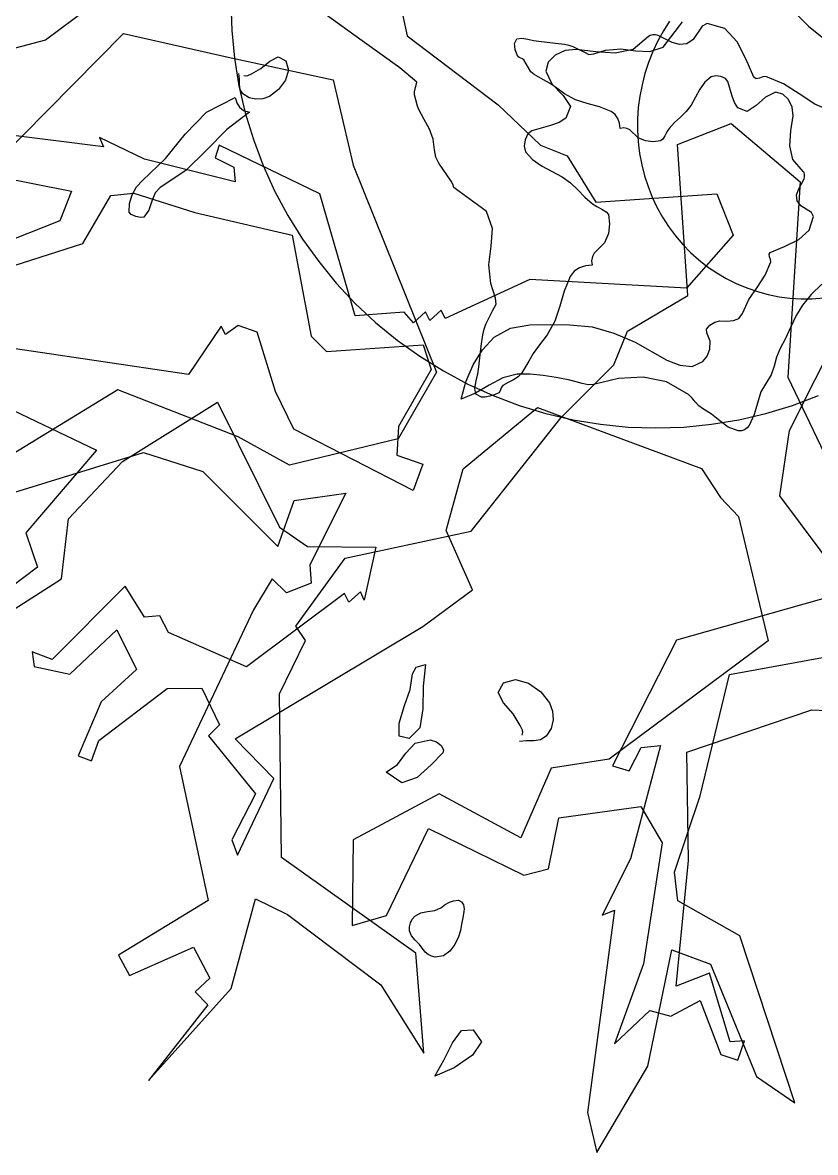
# Model space of a CAD drawing. Extents: x -81148 to 10972, y -53931 to 52487.
# Drawn here: x -24851 to -24248, y -25482 to -24622 of the extents above; entities that cross this region are included whole.
import ezdxf

# ---------------------------------------------------------------- set-up
doc = ezdxf.new("R2010")
doc.units = 0
doc.layers.get('0').update_dxf_attribs({"linetype": 'CONTINUOUS'})

msp = doc.modelspace()

# ---------------------------------------------------------------- linework, layer by layer
for p, q in [((-24574.49, -24558.18), (-24558.33, -24632.06)), ((-24780.04, -24595.29), (-24833.77, -24635.46)), ((-24692.61, -24606.97), (-24691.92, -24628.14)), ((-24592.48, -24635.95), (-24620.81, -24615.66)), ((-24262.98, -24614.56), (-24252.78, -24624.79)), ((-24358.53, -24620.97), (-24363.2, -24628.32)), ((-24360.94, -24637.47), (-24351.12, -24624.41)), ((-24351.12, -24624.41), (-24348.61, -24621.39)), ((-24333.83, -24624.76), (-24340.59, -24634.8)), ((-24329.93, -24622.66), (-24333.83, -24624.76)), ((-24316.41, -24626.64), (-24329.93, -24622.66)), ((-24307.12, -24636.73), (-24316.41, -24626.64)), ((-24252.78, -24624.79), (-24242.33, -24633.08)), ((-24893, -24750.44), (-24774.29, -24630.44)), ((-24833.77, -24635.46), (-24875.89, -24646.39)), ((-24774.29, -24630.44), (-24692.35, -24648.76)), ((-24691.92, -24628.14), (-24689.84, -24649.22)), ((-24563.87, -24656.41), (-24592.48, -24635.95)), ((-24558.33, -24632.06), (-24489.17, -24684.58)), ((-24476.56, -24637.95), (-24474.8, -24634.49)), ((-24474.8, -24634.49), (-24471.09, -24633.89)), ((-24471.09, -24633.89), (-24466.54, -24634.76)), ((-24466.54, -24634.76), (-24462.28, -24635.73)), ((-24462.28, -24635.73), (-24458.07, -24636.27)), ((-24374.57, -24632.59), (-24386.18, -24642.48)), ((-24373.33, -24631.76), (-24374.57, -24632.59)), ((-24371.38, -24631.35), (-24373.33, -24631.76)), ((-24369.2, -24631.36), (-24371.38, -24631.35)), ((-24367.42, -24636.01), (-24371.2, -24644.03)), ((-24367.29, -24631.79), (-24369.2, -24631.36)), ((-24363.2, -24628.32), (-24367.42, -24636.01)), ((-24356.52, -24637.08), (-24367.29, -24631.79)), ((-24340.59, -24634.8), (-24345.44, -24638.32)), ((-24476.49, -24640.07), (-24476.56, -24637.95)), ((-24476.01, -24642.68), (-24476.49, -24640.07)), ((-24475.17, -24645.42), (-24476.01, -24642.68)), ((-24458.07, -24636.27), (-24445.52, -24637.6)), ((-24438.03, -24643.22), (-24445.61, -24646.7)), ((-24445.52, -24637.6), (-24438.51, -24638.56)), ((-24438.51, -24638.56), (-24435.15, -24639.28)), ((-24429.56, -24642.42), (-24438.03, -24643.22)), ((-24435.15, -24639.28), (-24432.1, -24640.28)), ((-24432.1, -24640.28), (-24423.46, -24644.47)), ((-24414.82, -24644.3), (-24429.56, -24642.42)), ((-24423.46, -24644.47), (-24419.94, -24646.35)), ((-24416.29, -24645.91), (-24407.25, -24643.12)), ((-24399.97, -24645.36), (-24414.82, -24644.3)), ((-24407.25, -24643.12), (-24395.76, -24642.03)), ((-24386.18, -24642.48), (-24399.97, -24645.36)), ((-24395.76, -24642.03), (-24384.48, -24643.42)), ((-24384.48, -24643.42), (-24373.63, -24644.04)), ((-24371.2, -24644.03), (-24374.52, -24652.37)), ((-24373.63, -24644.04), (-24363.39, -24640.61)), ((-24363.39, -24640.61), (-24360.94, -24637.47)), ((-24351.08, -24638.77), (-24356.52, -24637.08)), ((-24345.44, -24638.32), (-24351.08, -24638.77)), ((-24300.35, -24650.02), (-24307.12, -24636.73)), ((-24692.35, -24648.76), (-24614.72, -24665.64)), ((-24689.84, -24649.22), (-24686.39, -24670.12)), ((-24669.72, -24656.94), (-24663.01, -24651.3)), ((-24663.01, -24651.3), (-24656.67, -24648.09)), ((-24656.67, -24648.09), (-24650.7, -24651.26)), ((-24650.7, -24651.26), (-24648.69, -24658.19)), ((-24473.98, -24647.95), (-24475.17, -24645.42)), ((-24473.09, -24648.68), (-24473.98, -24647.95)), ((-24470.49, -24649.6), (-24473.09, -24648.68)), ((-24469.49, -24650.35), (-24470.49, -24649.6)), ((-24467.68, -24653.41), (-24469.49, -24650.35)), ((-24450.97, -24652.2), (-24452.79, -24659.04)), ((-24445.61, -24646.7), (-24450.97, -24652.2)), ((-24419.94, -24646.35), (-24416.29, -24645.91)), ((-24374.52, -24652.37), (-24377.32, -24660.84)), ((-24294.47, -24663.65), (-24300.35, -24650.02)), ((-24686.09, -24664.83), (-24686.56, -24660.71)), ((-24679.65, -24662.33), (-24676.83, -24661.05)), ((-24676.83, -24661.05), (-24669.72, -24656.94)), ((-24648.69, -24658.19), (-24650.99, -24665.89)), ((-24550.94, -24667.45), (-24563.87, -24656.41)), ((-24466.09, -24656.57), (-24467.68, -24653.41)), ((-24464.26, -24659.41), (-24466.09, -24656.57)), ((-24461.73, -24661.58), (-24464.26, -24659.41)), ((-24454.62, -24665.49), (-24461.73, -24661.58)), ((-24452.79, -24659.04), (-24448.14, -24668.7)), ((-24377.32, -24660.84), (-24379.56, -24669.36)), ((-24686.39, -24670.12), (-24681.58, -24690.75)), ((-24686.1, -24669.07), (-24686.09, -24664.83)), ((-24685.55, -24673.04), (-24686.1, -24669.07)), ((-24682.74, -24662.2), (-24681.16, -24662.67)), ((-24681.16, -24662.67), (-24679.65, -24662.33)), ((-24650.99, -24665.89), (-24656.24, -24673.02)), ((-24614.72, -24665.64), (-24599.39, -24730.49)), ((-24552.82, -24674.66), (-24550.94, -24667.45)), ((-24450.02, -24668.15), (-24454.62, -24665.49)), ((-24445.5, -24671.19), (-24450.02, -24668.15)), ((-24448.14, -24668.7), (-24439.67, -24677.49)), ((-24379.56, -24669.36), (-24381.24, -24677.93)), ((-24331.76, -24667.34), (-24335.58, -24672.67)), ((-24326.9, -24663.37), (-24331.76, -24667.34)), ((-24323.58, -24662.61), (-24326.9, -24663.37)), ((-24319.62, -24663.09), (-24323.58, -24662.61)), ((-24316.11, -24664.61), (-24319.62, -24663.09)), ((-24314.13, -24666.96), (-24316.11, -24664.61)), ((-24311.04, -24677.95), (-24314.13, -24666.96)), ((-24292.74, -24664.79), (-24294.47, -24663.65)), ((-24290.18, -24664.32), (-24292.74, -24664.79)), ((-24287.45, -24663.39), (-24290.18, -24664.32)), ((-24285.19, -24663.13), (-24287.45, -24663.39)), ((-24271.89, -24668.56), (-24285.19, -24663.13)), ((-24259.93, -24676.19), (-24271.89, -24668.56)), ((-24711.01, -24690.33), (-24689.22, -24678.98)), ((-24689.22, -24678.98), (-24687.93, -24683)), ((-24683.41, -24676.33), (-24685.55, -24673.04)), ((-24678.72, -24679.19), (-24683.41, -24676.33)), ((-24663.08, -24678.23), (-24668.13, -24680.05)), ((-24656.24, -24673.02), (-24663.08, -24678.23)), ((-24552.66, -24677.15), (-24552.82, -24674.66)), ((-24550.56, -24685.59), (-24552.66, -24677.15)), ((-24438.62, -24676.23), (-24445.5, -24671.19)), ((-24439.67, -24677.49), (-24433.95, -24686.02)), ((-24430.29, -24680.78), (-24438.62, -24676.23)), ((-24381.24, -24677.93), (-24382.38, -24686.56)), ((-24335.58, -24672.67), (-24342.24, -24684.79)), ((-24309.16, -24682.98), (-24311.04, -24677.95)), ((-24285.62, -24678.71), (-24292.67, -24685.25)), ((-24277.87, -24675.11), (-24285.62, -24678.71)), ((-24272.39, -24676.5), (-24277.87, -24675.11)), ((-24268, -24680.62), (-24272.39, -24676.5)), ((-24247.89, -24684.02), (-24259.93, -24676.19)), ((-24687.93, -24683), (-24685.95, -24686.43)), ((-24685.95, -24686.43), (-24682.87, -24688.92)), ((-24673.48, -24680.39), (-24678.72, -24679.19)), ((-24668.13, -24680.05), (-24673.48, -24680.39)), ((-24549.45, -24688.23), (-24550.56, -24685.59)), ((-24489.17, -24684.58), (-24456.93, -24715.41)), ((-24433.95, -24686.02), (-24437.54, -24694.91)), ((-24421.26, -24683.67), (-24430.29, -24680.78)), ((-24412.03, -24686.22), (-24421.26, -24683.67)), ((-24403.08, -24689.77), (-24412.03, -24686.22)), ((-24382.38, -24686.56), (-24382.95, -24695.23)), ((-24342.24, -24684.79), (-24345.93, -24689.69)), ((-24306.63, -24686.93), (-24309.16, -24682.98)), ((-24299.51, -24689.67), (-24306.63, -24686.93)), ((-24292.67, -24685.25), (-24299.51, -24689.67)), ((-24265.23, -24686.45), (-24268, -24680.62)), ((-24264.6, -24692.97), (-24265.23, -24686.45)), ((-24234.37, -24690.06), (-24247.89, -24684.02)), ((-24727.37, -24707.01), (-24711.01, -24690.33)), ((-24678.3, -24690.11), (-24695.76, -24703.51)), ((-24682.87, -24688.92), (-24678.3, -24690.11)), ((-24681.58, -24690.75), (-24675.43, -24711.02)), ((-24545.37, -24695.68), (-24549.45, -24688.23)), ((-24541.43, -24703.09), (-24545.37, -24695.68)), ((-24437.54, -24694.91), (-24442.67, -24698.09)), ((-24399.93, -24692.09), (-24403.08, -24689.77)), ((-24397.86, -24695.08), (-24399.93, -24692.09)), ((-24396.66, -24698.63), (-24397.86, -24695.08)), ((-24382.95, -24695.23), (-24382.97, -24703.96)), ((-24350.28, -24693.99), (-24354.76, -24698.14)), ((-24345.93, -24689.69), (-24350.28, -24693.99)), ((-24266.14, -24704.33), (-24264.6, -24692.97)), ((-24789.48, -24716.65), (-24912.92, -24701.12)), ((-24695.76, -24703.51), (-24711.02, -24719.17)), ((-24538.51, -24710.77), (-24541.43, -24703.09)), ((-24463.48, -24704.34), (-24466.54, -24706.82)), ((-24449.2, -24700.44), (-24463.48, -24704.34)), ((-24442.67, -24698.09), (-24449.2, -24700.44)), ((-24396.15, -24702.64), (-24396.66, -24698.63)), ((-24393.5, -24702.25), (-24396.15, -24702.64)), ((-24390.99, -24702.68), (-24393.5, -24702.25)), ((-24388.86, -24703.74), (-24390.99, -24702.68)), ((-24382.53, -24709.72), (-24388.86, -24703.74)), ((-24382.97, -24703.96), (-24382.44, -24712.74)), ((-24358.87, -24702.58), (-24360.55, -24705.24)), ((-24354.76, -24698.14), (-24358.87, -24702.58)), ((-24352.48, -24714.73), (-24311.65, -24698.91)), ((-24311.65, -24698.91), (-24259.25, -24743.28)), ((-24267.01, -24715.76), (-24266.14, -24704.33)), ((-24758.24, -24725.95), (-24792.66, -24709.45)), ((-24792.66, -24709.45), (-24789.48, -24716.65)), ((-24742.34, -24725.52), (-24727.37, -24707.01)), ((-24675.43, -24711.02), (-24667.97, -24730.84)), ((-24537.47, -24719.01), (-24538.51, -24710.77)), ((-24468.53, -24711.21), (-24469.17, -24716.15)), ((-24466.54, -24706.82), (-24468.53, -24711.21)), ((-24376.95, -24712.09), (-24382.53, -24709.72)), ((-24382.44, -24712.74), (-24381.35, -24721.57)), ((-24371.06, -24712.73), (-24376.95, -24712.09)), ((-24365.37, -24712.07), (-24371.06, -24712.73)), ((-24363.7, -24710.79), (-24365.37, -24712.07)), ((-24362.13, -24708.25), (-24363.7, -24710.79)), ((-24360.55, -24705.24), (-24362.13, -24708.25)), ((-24711.02, -24719.17), (-24726.94, -24734.68)), ((-24701.57, -24715.23), (-24704.55, -24725.03)), ((-24624.92, -24752.51), (-24701.57, -24715.23)), ((-24536.59, -24724.38), (-24537.47, -24719.01)), ((-24469.17, -24716.15), (-24468.18, -24720.3)), ((-24468.18, -24720.3), (-24463.04, -24726.35)), ((-24456.93, -24715.41), (-24436.57, -24723.37)), ((-24381.35, -24721.57), (-24379.74, -24730.25)), ((-24344.66, -24829.71), (-24352.48, -24714.73)), ((-24264.74, -24726.38), (-24267.01, -24715.76)), ((-24759.94, -24742.33), (-24742.34, -24725.52)), ((-24689.27, -24743.35), (-24758.24, -24725.95)), ((-24704.55, -24725.03), (-24690.43, -24732.04)), ((-24599.39, -24730.49), (-24536.02, -24888.14)), ((-24534.19, -24729.15), (-24536.59, -24724.38)), ((-24524.94, -24742.68), (-24534.19, -24729.15)), ((-24463.04, -24726.35), (-24456.14, -24731.1)), ((-24436.57, -24723.37), (-24414.78, -24758.72)), ((-24379.74, -24730.25), (-24377.61, -24738.7)), ((-24256.83, -24735.3), (-24264.74, -24726.38)), ((-24884.71, -24736.41), (-24813.91, -24750.35)), ((-24726.94, -24734.68), (-24746.47, -24747.64)), ((-24690.43, -24732.04), (-24689.27, -24743.35)), ((-24667.97, -24730.84), (-24659.23, -24750.13)), ((-24456.14, -24731.1), (-24440.42, -24739.38)), ((-24440.42, -24739.38), (-24434.08, -24743.97)), ((-24377.61, -24738.7), (-24374.97, -24746.9)), ((-24256.17, -24736.25), (-24256.83, -24735.3)), ((-24255.85, -24737.75), (-24256.17, -24736.25)), ((-24255.86, -24739.43), (-24255.85, -24737.75)), ((-24767.8, -24753.14), (-24764.48, -24747.02)), ((-24764.48, -24747.02), (-24759.94, -24742.33)), ((-24746.47, -24747.64), (-24750.27, -24751.74)), ((-24523.65, -24744.98), (-24524.94, -24742.68)), ((-24522.76, -24747.53), (-24523.65, -24744.98)), ((-24518.85, -24750.65), (-24522.76, -24747.53)), ((-24434.08, -24743.97), (-24428.5, -24749.38)), ((-24374.97, -24746.9), (-24371.82, -24754.86)), ((-24259.25, -24743.28), (-24268.47, -24892.07)), ((-24260.47, -24749.21), (-24256.21, -24740.91)), ((-24256.21, -24740.91), (-24255.86, -24739.43)), ((-24813.91, -24750.35), (-24822.71, -24773)), ((-24805.31, -24790.2), (-24783.89, -24753.78)), ((-24783.89, -24753.78), (-24766.47, -24751.81)), ((-24769.7, -24759.85), (-24767.8, -24753.14)), ((-24766.47, -24751.81), (-24719.93, -24766.6)), ((-24750.27, -24751.74), (-24752.7, -24758.06)), ((-24659.23, -24750.13), (-24649.24, -24768.81)), ((-24598, -24845.17), (-24624.92, -24752.51)), ((-24501.92, -24762.88), (-24518.85, -24750.65)), ((-24428.5, -24749.38), (-24423.12, -24754.97)), ((-24423.12, -24754.97), (-24417.37, -24760.08)), ((-24414.78, -24758.72), (-24322.67, -24752.47)), ((-24371.82, -24754.86), (-24368.15, -24762.58)), ((-24322.67, -24752.47), (-24310.08, -24783.89)), ((-24261.83, -24753.4), (-24260.47, -24749.21)), ((-24261.48, -24757.75), (-24261.83, -24753.4)), ((-24769.95, -24766.36), (-24769.7, -24759.85)), ((-24755.12, -24764.83), (-24758.86, -24770.27)), ((-24752.7, -24758.06), (-24755.12, -24764.83)), ((-24497.86, -24765.93), (-24501.92, -24762.88)), ((-24417.37, -24760.08), (-24413.92, -24762.17)), ((-24413.92, -24762.17), (-24410.03, -24764.13)), ((-24410.03, -24764.13), (-24406.73, -24766.09)), ((-24368.15, -24762.58), (-24363.97, -24770.06)), ((-24258.68, -24761.47), (-24261.48, -24757.75)), ((-24250.64, -24766.66), (-24258.68, -24761.47)), ((-24822.71, -24773), (-24891.23, -24800.08)), ((-24768.36, -24768.03), (-24769.95, -24766.36)), ((-24764.93, -24769.6), (-24768.36, -24768.03)), ((-24761.25, -24770.54), (-24764.93, -24769.6)), ((-24758.86, -24770.27), (-24761.25, -24770.54)), ((-24719.93, -24766.6), (-24645.97, -24783.75)), ((-24649.24, -24768.81), (-24638.06, -24786.8)), ((-24493.44, -24778.7), (-24497.86, -24765.93)), ((-24406.73, -24766.09), (-24405.08, -24768.17)), ((-24405.08, -24768.17), (-24404.23, -24775.27)), ((-24363.97, -24770.06), (-24359.28, -24777.29)), ((-24252.19, -24780.08), (-24248.97, -24769.66)), ((-24248.97, -24769.66), (-24250.64, -24766.66)), ((-24494.27, -24792.25), (-24493.44, -24778.7)), ((-24404.23, -24775.27), (-24405.09, -24782.63)), ((-24359.28, -24777.29), (-24354.08, -24784.28)), ((-24260.28, -24787.26), (-24252.19, -24780.08)), ((-24907.25, -24822.72), (-24805.31, -24790.2)), ((-24645.97, -24783.75), (-24631.49, -24860.88)), ((-24638.06, -24786.8), (-24625.72, -24804.01)), ((-24408.18, -24789.6), (-24415.97, -24797.52)), ((-24405.09, -24782.63), (-24408.18, -24789.6)), ((-24354.08, -24784.28), (-24348.47, -24790.9)), ((-24348.47, -24790.9), (-24342.52, -24797.05)), ((-24310.08, -24783.89), (-24345.72, -24824.34)), ((-24270.95, -24792.5), (-24260.28, -24787.26)), ((-24496.11, -24806.34), (-24494.27, -24792.25)), ((-24415.97, -24797.52), (-24417.35, -24800.19)), ((-24342.52, -24797.05), (-24336.24, -24802.73)), ((-24282.78, -24798.39), (-24281.87, -24797.06)), ((-24282.42, -24800.36), (-24282.78, -24798.39)), ((-24281.87, -24797.06), (-24270.95, -24792.5)), ((-24625.72, -24804.01), (-24612.29, -24820.39)), ((-24494.74, -24820.67), (-24496.11, -24806.34)), ((-24422.62, -24807.29), (-24427.24, -24808.79)), ((-24417.42, -24806.63), (-24422.62, -24807.29)), ((-24417.35, -24800.19), (-24417.92, -24803.32)), ((-24417.92, -24803.32), (-24417.42, -24806.63)), ((-24336.24, -24802.73), (-24329.63, -24807.93)), ((-24329.63, -24807.93), (-24322.69, -24812.67)), ((-24285.84, -24814.45), (-24281.47, -24804.2)), ((-24281.67, -24802.46), (-24282.42, -24800.36)), ((-24281.47, -24804.2), (-24281.67, -24802.46)), ((-24434.14, -24815.33), (-24438.78, -24826.5)), ((-24431.12, -24811.39), (-24434.14, -24815.33)), ((-24427.24, -24808.79), (-24431.12, -24811.39)), ((-24322.69, -24812.67), (-24315.41, -24816.94)), ((-24291.98, -24823.68), (-24285.84, -24814.45)), ((-24612.29, -24820.39), (-24597.81, -24835.84)), ((-24464.87, -24817.53), (-24529.42, -24847.32)), ((-24491.13, -24831.95), (-24494.74, -24820.67)), ((-24345.72, -24824.34), (-24464.87, -24817.53)), ((-24315.41, -24816.94), (-24307.8, -24820.73)), ((-24307.8, -24820.73), (-24299.85, -24824.06)), ((-24299.85, -24824.06), (-24291.71, -24826.86)), ((-24298.28, -24832.97), (-24291.98, -24823.68)), ((-24242.62, -24821.21), (-24250.83, -24829.09)), ((-24490.57, -24836.51), (-24491.13, -24831.95)), ((-24438.78, -24826.5), (-24442.13, -24838.04)), ((-24390.63, -24857.03), (-24344.66, -24829.71)), ((-24303.14, -24843.4), (-24298.28, -24832.97)), ((-24291.71, -24826.86), (-24283.5, -24829.09)), ((-24283.5, -24829.09), (-24275.23, -24830.75)), ((-24275.23, -24830.75), (-24266.9, -24831.84)), ((-24266.9, -24831.84), (-24258.5, -24832.35)), ((-24258.5, -24832.35), (-24250.03, -24832.29)), ((-24250.83, -24829.09), (-24257.48, -24837.15)), ((-24250.03, -24832.29), (-24241.5, -24831.66)), ((-24560.62, -24842.49), (-24598, -24845.17)), ((-24597.81, -24835.84), (-24582.35, -24850.32)), ((-24553.42, -24850.66), (-24560.62, -24842.49)), ((-24544.48, -24842.23), (-24553.42, -24850.66)), ((-24541.16, -24848.73), (-24544.48, -24842.23)), ((-24532.37, -24841), (-24541.16, -24848.73)), ((-24529.42, -24847.32), (-24532.37, -24841)), ((-24498.5, -24851.71), (-24493.03, -24840.91)), ((-24493.03, -24840.91), (-24490.57, -24836.51)), ((-24442.13, -24838.04), (-24445.91, -24849.33)), ((-24267.15, -24932.6), (-24220.02, -24838.23)), ((-24257.48, -24837.15), (-24262.16, -24844.98)), ((-24582.35, -24850.32), (-24565.98, -24863.76)), ((-24445.91, -24849.33), (-24451.84, -24859.75)), ((-24327.96, -24852.45), (-24324.22, -24850.13)), ((-24324.22, -24850.13), (-24320.32, -24849.18)), ((-24320.32, -24849.18), (-24314.97, -24849.25)), ((-24314.97, -24849.25), (-24309.92, -24848.9)), ((-24309.92, -24848.9), (-24305.77, -24847.26)), ((-24305.77, -24847.26), (-24303.14, -24843.4)), ((-24262.16, -24844.98), (-24266.38, -24853.64)), ((-24699.95, -24853.04), (-24724.94, -24890.02)), ((-24696.63, -24859.54), (-24699.95, -24853.04)), ((-24687.02, -24852.54), (-24696.63, -24859.54)), ((-24672.56, -24857.78), (-24687.02, -24852.54)), ((-24658.66, -24902.79), (-24672.56, -24857.78)), ((-24502.02, -24868.48), (-24500.75, -24859.72)), ((-24500.75, -24859.72), (-24499.81, -24855.52)), ((-24499.81, -24855.52), (-24498.5, -24851.71)), ((-24492.14, -24861.53), (-24479.55, -24854.62)), ((-24479.55, -24854.62), (-24464.99, -24852.09)), ((-24464.99, -24852.09), (-24449.6, -24851.94)), ((-24451.84, -24859.75), (-24458.41, -24868.34)), ((-24449.6, -24851.94), (-24434.49, -24852.2)), ((-24434.49, -24852.2), (-24417.6, -24853.74)), ((-24417.6, -24853.74), (-24401.01, -24858.37)), ((-24401.03, -24882.48), (-24390.63, -24857.03)), ((-24401.01, -24858.37), (-24384.87, -24865.39)), ((-24330.37, -24855.4), (-24327.96, -24852.45)), ((-24330.28, -24858.26), (-24330.37, -24855.4)), ((-24327.71, -24864.59), (-24330.28, -24858.26)), ((-24266.38, -24853.64), (-24270.41, -24862.42)), ((-24724.94, -24890.02), (-24895.07, -24864.75)), ((-24631.49, -24860.88), (-24619.71, -24872.47)), ((-24619.71, -24872.47), (-24546.14, -24867.42)), ((-24565.98, -24863.76), (-24548.76, -24876.1)), ((-24546.14, -24867.42), (-24540.11, -24886.24)), ((-24501, -24871.13), (-24492.14, -24861.53)), ((-24458.41, -24868.34), (-24462.37, -24874)), ((-24384.87, -24865.39), (-24360.64, -24879.02)), ((-24327.92, -24870.69), (-24327.71, -24864.59)), ((-24270.41, -24862.42), (-24274.51, -24870.59)), ((-24548.76, -24876.1), (-24530.77, -24887.28)), ((-24508.21, -24882.67), (-24501, -24871.13)), ((-24503.78, -24884.15), (-24502.02, -24868.48)), ((-24462.37, -24874), (-24465.84, -24879.75)), ((-24333.24, -24880.18), (-24330.05, -24876.05)), ((-24330.05, -24876.05), (-24327.92, -24870.69)), ((-24277.07, -24876.85), (-24278.99, -24883.64)), ((-24274.51, -24870.59), (-24277.07, -24876.85)), ((-24513.68, -24895.45), (-24508.21, -24882.67)), ((-24504.51, -24889.41), (-24503.78, -24884.15)), ((-24465.84, -24879.75), (-24470.94, -24888.64)), ((-24441.15, -24922.82), (-24401.03, -24882.48)), ((-24360.64, -24879.02), (-24350.88, -24882.91)), ((-24350.88, -24882.91), (-24341.32, -24883.93)), ((-24341.32, -24883.93), (-24333.24, -24880.18)), ((-24278.99, -24883.64), (-24281.16, -24890.19)), ((-24536.02, -24888.14), (-24565.11, -24939.03)), ((-24540.11, -24886.24), (-24565.05, -24929.62)), ((-24530.77, -24887.28), (-24512.09, -24897.27)), ((-24505.78, -24894.74), (-24504.51, -24889.41)), ((-24485.53, -24892.48), (-24495.83, -24898.07)), ((-24474.65, -24889.74), (-24485.53, -24892.48)), ((-24477.46, -24894.1), (-24481.56, -24896.09)), ((-24473.76, -24891.81), (-24477.46, -24894.1)), ((-24464.81, -24889.79), (-24474.65, -24889.74)), ((-24470.94, -24888.64), (-24473.76, -24891.81)), ((-24454.91, -24890.72), (-24464.81, -24889.79)), ((-24444.85, -24892.28), (-24454.91, -24890.72)), ((-24434.58, -24894.16), (-24444.85, -24892.28)), ((-24429.78, -24895.42), (-24434.58, -24894.16)), ((-24397.47, -24892.92), (-24416.61, -24897.63)), ((-24378.75, -24891.87), (-24397.47, -24892.92)), ((-24360.85, -24895.59), (-24378.75, -24891.87)), ((-24281.16, -24890.19), (-24288.99, -24903.19)), ((-24268.47, -24892.07), (-24229.99, -24972.57)), ((-24905.24, -24894.63), (-24794.97, -24947.69)), ((-24778.6, -24901.53), (-24862.81, -24953.21)), ((-24686.9, -24937.46), (-24778.6, -24901.53)), ((-24644.54, -24931.46), (-24658.66, -24902.79)), ((-24517.3, -24908.77), (-24513.68, -24895.45)), ((-24512.09, -24897.27), (-24492.8, -24906.01)), ((-24506.92, -24900.41), (-24505.78, -24894.74)), ((-24506.15, -24905.04), (-24506.92, -24900.41)), ((-24495.83, -24898.07), (-24506.2, -24904.26)), ((-24486.52, -24899.61), (-24487.72, -24902.87)), ((-24485.54, -24898.37), (-24486.52, -24899.61)), ((-24481.56, -24896.09), (-24485.54, -24898.37)), ((-24425, -24896.91), (-24429.78, -24895.42)), ((-24420.51, -24897.89), (-24425, -24896.91)), ((-24416.61, -24897.63), (-24420.51, -24897.89)), ((-24344.18, -24905.14), (-24360.85, -24895.59)), ((-24775.15, -24956.11), (-24702.74, -24910.9)), ((-24702.74, -24910.9), (-24655.66, -25006.17)), ((-24506.2, -24904.26), (-24517.3, -24908.77)), ((-24501.66, -24907.23), (-24506.15, -24905.04)), ((-24498.9, -24907.13), (-24501.66, -24907.23)), ((-24495.52, -24906.53), (-24498.9, -24907.13)), ((-24491.96, -24905.47), (-24495.52, -24906.53)), ((-24492.8, -24906.01), (-24472.98, -24913.47)), ((-24488.67, -24903.98), (-24491.96, -24905.47)), ((-24487.72, -24902.87), (-24488.67, -24903.98)), ((-24341.41, -24907.89), (-24344.18, -24905.14)), ((-24338.9, -24910.92), (-24341.41, -24907.89)), ((-24336.34, -24913.74), (-24338.9, -24910.92)), ((-24288.99, -24903.19), (-24291.7, -24911.68)), ((-24264.9, -24913.47), (-24245.07, -24906.01)), ((-24515.74, -24961.89), (-24459, -24915.04)), ((-24472.98, -24913.47), (-24452.71, -24919.62)), ((-24459, -24915.04), (-24334.29, -24961.41)), ((-24452.71, -24919.62), (-24432.08, -24924.43)), ((-24333.41, -24915.8), (-24336.34, -24913.74)), ((-24326.58, -24920.15), (-24333.41, -24915.8)), ((-24305.79, -24924.43), (-24285.17, -24919.62)), ((-24291.7, -24911.68), (-24294.17, -24920.45)), ((-24285.17, -24919.62), (-24264.9, -24913.47)), ((-24509.56, -25009.35), (-24441.15, -24922.82)), ((-24432.08, -24924.43), (-24411.19, -24927.88)), ((-24411.19, -24927.88), (-24390.11, -24929.95)), ((-24347.77, -24929.95), (-24326.69, -24927.88)), ((-24326.69, -24927.88), (-24305.79, -24924.43)), ((-24320.36, -24925.3), (-24326.58, -24920.15)), ((-24313.89, -24929.96), (-24320.36, -24925.3)), ((-24294.17, -24920.45), (-24297.97, -24928.77)), ((-24553.75, -24978.38), (-24644.54, -24931.46)), ((-24565.05, -24929.62), (-24566.1, -24951.43)), ((-24390.11, -24929.95), (-24368.94, -24930.65)), ((-24368.94, -24930.65), (-24347.77, -24929.95)), ((-24306.29, -24932.83), (-24313.89, -24929.96)), ((-24303.75, -24932.83), (-24306.29, -24932.83)), ((-24301.44, -24932.01), (-24303.75, -24932.83)), ((-24299.47, -24930.58), (-24301.44, -24932.01)), ((-24297.97, -24928.77), (-24299.47, -24930.58)), ((-24274.71, -24982.44), (-24267.15, -24932.6)), ((-24647.95, -24959.11), (-24686.9, -24937.46)), ((-24565.11, -24939.03), (-24647.95, -24959.11)), ((-24875.98, -24985.28), (-24759.11, -24949.22)), ((-24794.97, -24947.69), (-24848.77, -25010.49)), ((-24759.11, -24949.22), (-24714, -24963.92)), ((-24566.1, -24951.43), (-24546.42, -24958.11)), ((-24816.06, -24999.72), (-24775.15, -24956.11)), ((-24546.42, -24958.11), (-24553.75, -24978.38)), ((-24528.71, -25008.61), (-24515.74, -24961.89)), ((-24334.29, -24961.41), (-24319.89, -24983.68)), ((-24714, -24963.92), (-24656.82, -25020.81)), ((-24644.46, -24985.99), (-24605.03, -24980.19)), ((-24605.03, -24980.19), (-24632.54, -25034.92)), ((-24656.82, -25020.81), (-24644.46, -24985.99)), ((-24319.89, -24983.68), (-24306.17, -24998.05)), ((-24216.84, -25059.74), (-24274.71, -24982.44)), ((-24821.43, -25045.57), (-24816.06, -24999.72)), ((-24306.17, -24998.05), (-24283.53, -25092.68)), ((-24848.77, -25010.49), (-24839.85, -25036.54)), ((-24655.66, -25006.17), (-24634.29, -25020.83)), ((-24605.55, -25029.75), (-24509.56, -25009.35)), ((-24508.57, -25053.81), (-24528.71, -25008.61)), ((-24634.29, -25020.83), (-24582.18, -25021.52)), ((-24582.18, -25021.52), (-24591.05, -25061.82)), ((-24643.16, -25081.61), (-24605.55, -25029.75)), ((-24839.85, -25036.54), (-24876.85, -25064.22)), ((-24632.54, -25034.92), (-24631.44, -25048.82)), ((-24870.97, -25077.26), (-24821.43, -25045.57)), ((-24661.09, -25045.65), (-24675.22, -25069.12)), ((-24650.26, -25056.21), (-24661.09, -25045.65)), ((-24631.44, -25048.82), (-24650.26, -25056.21)), ((-24772.99, -25051.13), (-24828.53, -25106.96)), ((-24758.38, -25074.73), (-24772.99, -25051.13)), ((-24606.08, -25056.72), (-24680.78, -25112.41)), ((-24602.76, -25063.22), (-24606.08, -25056.72)), ((-24593.98, -25055.49), (-24602.76, -25063.22)), ((-24591.05, -25061.82), (-24593.98, -25055.49)), ((-24546.43, -25081.71), (-24508.57, -25053.81)), ((-24232.99, -25058.2), (-24353.38, -25092.1)), ((-24746.63, -25073.8), (-24758.38, -25074.73)), ((-24739.96, -25086.29), (-24746.63, -25073.8)), ((-24675.22, -25069.12), (-24731.7, -25188.33)), ((-24689.2, -25167.45), (-24546.43, -25081.71)), ((-24635.63, -25092.53), (-24643.16, -25081.61)), ((-24815.17, -25118.15), (-24779.43, -25084.4)), ((-24779.43, -25084.4), (-24764.34, -25114.64)), ((-24680.78, -25112.41), (-24739.96, -25086.29)), ((-24655.48, -25133.07), (-24635.63, -25092.53)), ((-24283.53, -25092.68), (-24404.63, -25182.86)), ((-24353.38, -25092.1), (-24402.03, -25187.92)), ((-24312.89, -25118.29), (-24212.7, -25099.97)), ((-24828.53, -25106.96), (-24843.81, -25100.99)), ((-24843.81, -25100.99), (-24842.35, -25112.28)), ((-24842.35, -25112.28), (-24815.17, -25118.15)), ((-24764.34, -25114.64), (-24791.21, -25139.09)), ((-24556.03, -25129.88), (-24554.37, -25117.79)), ((-24554.37, -25117.79), (-24551.46, -25112.73)), ((-24551.46, -25112.73), (-24544.4, -25110.65)), ((-24544.4, -25110.65), (-24546.23, -25127.27)), ((-24489.06, -25132.08), (-24484.93, -25124.61)), ((-24484.93, -25124.61), (-24475.92, -25122.08)), ((-24475.92, -25122.08), (-24465.93, -25124.92)), ((-24465.93, -25124.92), (-24456.69, -25131.46)), ((-24335.39, -25210.69), (-24312.89, -25118.29)), ((-24792.98, -25168.57), (-24741.11, -25129.14)), ((-24741.11, -25129.14), (-24714.72, -25128.71)), ((-24714.72, -25128.71), (-24701.22, -25156.72)), ((-24654.03, -25257.68), (-24655.48, -25133.07)), ((-24560.26, -25141.98), (-24556.03, -25129.88)), ((-24546.23, -25127.27), (-24546.46, -25144.54)), ((-24484.91, -25139.98), (-24489.06, -25132.08)), ((-24456.69, -25131.46), (-24449.95, -25139.99)), ((-24791.21, -25139.09), (-24808.93, -25180.23)), ((-24564.4, -25155.43), (-24560.26, -25141.98)), ((-24477.62, -25148.34), (-24484.91, -25139.98)), ((-24449.95, -25139.99), (-24447.61, -25146.28)), ((-24546.46, -25144.54), (-24548.76, -25158.98)), ((-24472.3, -25157.21), (-24477.62, -25148.34)), ((-24447.61, -25146.28), (-24447.18, -25152.96)), ((-24345.37, -25177.62), (-24250.28, -25145.22)), ((-24250.28, -25145.22), (-24159.35, -25149.2)), ((-24701.22, -25156.72), (-24709.7, -25165.08)), ((-24564.55, -25165.42), (-24564.4, -25155.43)), ((-24548.76, -25158.98), (-24556.82, -25167.12)), ((-24470.65, -25160.73), (-24472.3, -25157.21)), ((-24470.21, -25162.6), (-24470.65, -25160.73)), ((-24448.76, -25159.5), (-24452.48, -25165.37)), ((-24447.18, -25152.96), (-24448.76, -25159.5)), ((-24798.74, -25184.21), (-24792.98, -25168.57)), ((-24709.7, -25165.08), (-24673.93, -25209.13)), ((-24659.77, -25197.54), (-24689.2, -25167.45)), ((-24556.82, -25167.12), (-24564.55, -25165.42)), ((-24552.3, -25170.77), (-24540.92, -25168.11)), ((-24540.92, -25168.11), (-24535.97, -25169.61)), ((-24467.42, -25168.76), (-24472.78, -25169.36)), ((-24470.83, -25164.58), (-24470.21, -25162.6)), ((-24461.91, -25168.75), (-24467.42, -25168.76)), ((-24456.76, -25168.05), (-24461.91, -25168.75)), ((-24452.48, -25165.37), (-24456.76, -25168.05)), ((-24559.42, -25178.36), (-24552.3, -25170.77)), ((-24531.23, -25177.95), (-24540.16, -25187.02)), ((-24535.97, -25169.61), (-24532.46, -25172.53)), ((-24532.46, -25172.53), (-24530.76, -25175.69)), ((-24530.76, -25175.69), (-24531.23, -25177.95)), ((-24389.32, -25191.62), (-24380.17, -25173.97)), ((-24365.48, -25172.48), (-24388.28, -25258.64)), ((-24380.17, -25173.97), (-24365.48, -25172.48)), ((-24344.13, -25260.06), (-24345.37, -25177.62)), ((-24808.93, -25180.23), (-24798.74, -25184.21)), ((-24565.6, -25186.99), (-24559.42, -25178.36)), ((-24404.63, -25182.86), (-24448.8, -25189.67)), ((-24731.7, -25188.33), (-24709.92, -25290.41)), ((-24574.21, -25192.77), (-24565.6, -25186.99)), ((-24562.39, -25200.75), (-24574.21, -25192.77)), ((-24540.16, -25187.02), (-24550.79, -25196.73)), ((-24448.8, -25189.67), (-24471.7, -25242.6)), ((-24402.03, -25187.92), (-24389.32, -25191.62)), ((-24687.63, -25256.02), (-24659.77, -25197.54)), ((-24550.79, -25196.73), (-24562.39, -25200.75)), ((-24673.93, -25209.13), (-24691.76, -25244.34)), ((-24534.1, -25209.16), (-24599.47, -25244.19)), ((-24471.7, -25242.6), (-24534.1, -25209.16)), ((-24354.74, -25268.84), (-24335.39, -25210.69)), ((-24442.93, -25227.39), (-24380.47, -25218.94)), ((-24380.47, -25218.94), (-24364.19, -25246.5)), ((-24450.85, -25266.45), (-24442.93, -25227.39)), ((-24574.11, -25301.82), (-24542.13, -25235.53)), ((-24542.13, -25235.53), (-24469.56, -25271.11)), ((-24691.76, -25244.34), (-24687.63, -25256.02)), ((-24599.47, -25244.19), (-24600.25, -25309.5)), ((-24364.19, -25246.5), (-24378.3, -25338.75)), ((-24551.66, -25330.6), (-24654.03, -25257.68)), ((-24388.28, -25258.64), (-24409.82, -25301.67)), ((-24353.67, -25355.73), (-24344.13, -25260.06)), ((-24469.56, -25271.11), (-24450.85, -25266.45)), ((-24352.24, -25290.58), (-24354.74, -25268.84)), ((-24692.39, -25357.56), (-24673.8, -25289.15)), ((-24673.8, -25289.15), (-24649.36, -25300.97)), ((-24709.92, -25290.41), (-24778.1, -25332.04)), ((-24542.75, -25298.84), (-24537.4, -25298.03)), ((-24537.4, -25298.03), (-24532.61, -25295.93)), ((-24532.61, -25295.93), (-24529.31, -25293.57)), ((-24529.31, -25293.57), (-24526.21, -25291.78)), ((-24526.21, -25291.78), (-24523, -25290.66)), ((-24523, -25290.66), (-24519.38, -25290.3)), ((-24519.38, -25290.3), (-24516.96, -25291.36)), ((-24516.96, -25291.36), (-24515.54, -25293.83)), ((-24515.54, -25293.83), (-24514.98, -25296.68)), ((-24514.98, -25296.68), (-24515.09, -25298.9)), ((-24400.46, -25297.68), (-24421.02, -25451.85)), ((-24409.82, -25301.67), (-24400.46, -25297.68)), ((-24305.02, -25317.22), (-24352.24, -25290.58)), ((-24649.36, -25300.97), (-24578.46, -25354.56)), ((-24600.25, -25309.5), (-24574.11, -25301.82)), ((-24555.86, -25307.5), (-24554.45, -25304.64)), ((-24554.45, -25304.64), (-24552.59, -25302.33)), ((-24552.59, -25302.33), (-24548.02, -25299.8)), ((-24548.02, -25299.8), (-24542.75, -25298.84)), ((-24516.09, -25303.68), (-24516.88, -25308.52)), ((-24515.09, -25298.9), (-24516.09, -25303.68)), ((-24556.64, -25310.55), (-24555.86, -25307.5)), ((-24556.62, -25313.47), (-24556.64, -25310.55)), ((-24554.99, -25317.36), (-24556.62, -25313.47)), ((-24517.85, -25313.32), (-24519.35, -25318.02)), ((-24516.88, -25308.52), (-24517.85, -25313.32)), ((-24552.16, -25320.69), (-24554.99, -25317.36)), ((-24548.92, -25324), (-24552.16, -25320.69)), ((-24544.57, -25329.83), (-24548.92, -25324)), ((-24522.11, -25323.89), (-24525.78, -25329.11)), ((-24519.35, -25318.02), (-24522.11, -25323.89)), ((-24263.12, -25444.38), (-24305.02, -25317.22)), ((-24778.1, -25332.04), (-24769.75, -25347.59)), ((-24769.75, -25347.59), (-24720.94, -25325.89)), ((-24720.94, -25325.89), (-24708.61, -25349.67)), ((-24545.58, -25406.72), (-24551.66, -25330.6)), ((-24542.44, -25331.51), (-24544.57, -25329.83)), ((-24539.86, -25332.77), (-24542.44, -25331.51)), ((-24536.99, -25333.46), (-24539.86, -25332.77)), ((-24530.64, -25332.64), (-24536.99, -25333.46)), ((-24525.78, -25329.11), (-24530.64, -25332.64)), ((-24375.1, -25416.52), (-24356.78, -25328.08)), ((-24356.78, -25328.08), (-24327.41, -25338.99)), ((-24378.3, -25338.75), (-24400.4, -25399.54)), ((-24327.41, -25338.99), (-24292.46, -25424.46)), ((-24708.61, -25349.67), (-24719.84, -25359.86)), ((-24328.18, -25345.71), (-24353.67, -25355.73)), ((-24312.48, -25398.11), (-24328.18, -25345.71)), ((-24755.2, -25427.48), (-24692.39, -25357.56)), ((-24578.46, -25354.56), (-24545.58, -25406.72)), ((-24719.84, -25359.86), (-24710.19, -25369.95)), ((-24357.62, -25378.58), (-24335.36, -25366.64)), ((-24335.36, -25366.64), (-24319.43, -25407.76)), ((-24710.19, -25369.95), (-24755.2, -25427.48)), ((-24400.4, -25399.54), (-24373.58, -25374.23)), ((-24373.58, -25374.23), (-24357.62, -25378.58)), ((-24523.91, -25398.81), (-24516.9, -25389.52)), ((-24516.9, -25389.52), (-24508.2, -25388.85)), ((-24508.2, -25388.85), (-24501.88, -25398)), ((-24530.32, -25411.96), (-24523.91, -25398.81)), ((-24501.88, -25398), (-24508.67, -25408.32)), ((-24301.47, -25397.21), (-24312.48, -25398.11)), ((-24306.64, -25412.03), (-24301.47, -25397.21)), ((-24508.67, -25408.32), (-24522.49, -25417.75)), ((-24319.43, -25407.76), (-24306.64, -25412.03)), ((-24537.25, -25424.21), (-24530.32, -25411.96)), ((-24522.49, -25417.75), (-24537.25, -25424.21)), ((-24413.96, -25482.23), (-24375.1, -25416.52)), ((-24292.46, -25424.46), (-24263.12, -25444.38)), ((-24421.02, -25451.85), (-24413.96, -25482.23))]:
    msp.add_line(p, q)

doc.saveas('drawing.dxf')
